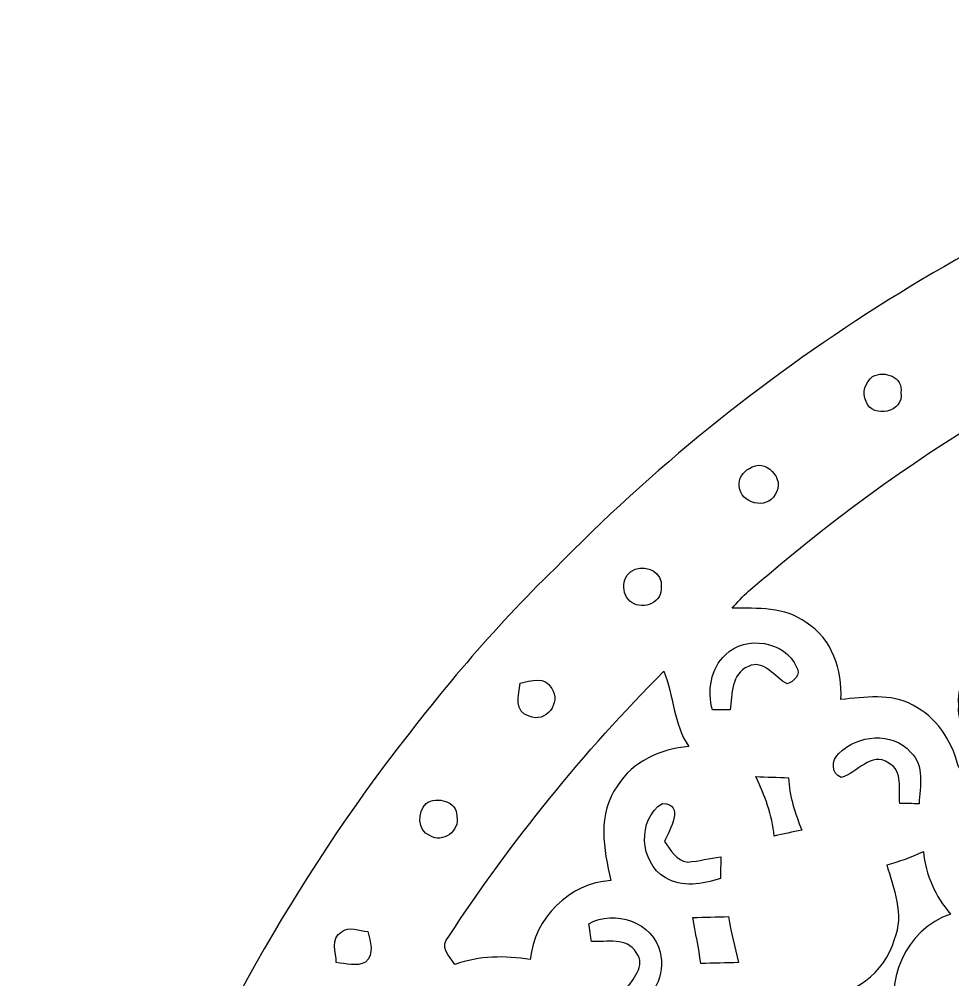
# Model space of a CAD drawing. Header units: centimetres. Extents: x -13.1 to 13.1, y -13.1 to 13.1.
# Drawn here: x -13.09 to -6.48, y 6.28 to 13.08 of the extents above; entities that cross this region are included whole.
import ezdxf

# ---------------------------------------------------------------- set-up
doc = ezdxf.new("R2010")
doc.units = ezdxf.units.CM
doc.header["$MEASUREMENT"] = 0
doc.layers.add('Camada 1', color=7, linetype='Continuous')

msp = doc.modelspace()

# ---------------------------------------------------------------- linework, layer by layer
at = {"layer": 'Camada 1', "color": 156}
for points, knots in [([(-0.83043, 13.06407), (-0.3182, 13.08487), (0.19473, 13.08347), (0.70696, 13.06935), (0.70696, 13.06935), (2.22673, 12.98751), (3.73238, 12.63861), (5.13221, 12.0396), (5.13221, 12.0396), (6.68867, 11.37461), (8.11812, 10.40623), (9.29957, 9.19339), (9.29957, 9.19339), (9.80968, 8.69914), (10.25983, 8.14563), (10.67328, 7.5692), (10.67328, 7.5692), (12.15989, 5.48357), (13.0182, 2.95027), (13.07711, 0.3884), (13.07711, 0.3884), (13.08488, -0.25893), (13.08276, -0.9084), (12.99457, -1.55117), (12.99457, -1.55117), (12.65378, -4.4898), (11.2723, -7.29896), (9.14118, -9.35248), (9.14118, -9.35248), (7.22241, -11.25431), (4.68841, -12.52007), (2.01965, -12.93106), (2.01965, -12.93106), (1.59561, -12.99632), (1.16874, -13.04325), (0.74048, -13.06865), (0.74048, -13.06865), (-0.02399, -13.087), (-0.79199, -13.09722), (-1.55117, -12.99457), (-1.55117, -12.99457), (-4.47392, -12.6566), (-7.26722, -11.28713), (-9.31757, -9.17645), (-9.31757, -9.17645), (-9.81463, -8.69209), (-10.25348, -8.15199), (-10.65882, -7.58966), (-10.65882, -7.58966), (-11.93447, -5.80707), (-12.74973, -3.6971), (-12.99845, -1.51906), (-12.99845, -1.51906), (-13.09334, -0.80468), (-13.08629, -0.0822), (-13.07112, 0.63675), (-13.07112, 0.63675), (-12.95541, 3.21556), (-12.04136, 5.7492), (-10.49443, 7.81543), (-10.49443, 7.81543), (-10.12825, 8.30121), (-9.73737, 8.7704), (-9.29957, 9.19373), (-9.29957, 9.19373), (-7.92691, 10.60273), (-6.22087, 11.68118), (-4.36774, 12.33769), (-4.36774, 12.33769), (-3.23003, 12.74409), (-2.03482, 12.98151), (-0.83043, 13.06407)], [0, 0, 0, 0, 0.0526316, 0.0526316, 0.0526316, 0.0526316, 0.1052632, 0.1052632, 0.1052632, 0.1052632, 0.1578947, 0.1578947, 0.1578947, 0.1578947, 0.2105263, 0.2105263, 0.2105263, 0.2105263, 0.2631579, 0.2631579, 0.2631579, 0.2631579, 0.3157895, 0.3157895, 0.3157895, 0.3157895, 0.3684211, 0.3684211, 0.3684211, 0.3684211, 0.4210526, 0.4210526, 0.4210526, 0.4210526, 0.4736842, 0.4736842, 0.4736842, 0.4736842, 0.5263158, 0.5263158, 0.5263158, 0.5263158, 0.5789474, 0.5789474, 0.5789474, 0.5789474, 0.6315789, 0.6315789, 0.6315789, 0.6315789, 0.6842105, 0.6842105, 0.6842105, 0.6842105, 0.7368421, 0.7368421, 0.7368421, 0.7368421, 0.7894737, 0.7894737, 0.7894737, 0.7894737, 0.8421053, 0.8421053, 0.8421053, 0.8421053, 0.8947368, 0.8947368, 0.8947368, 0.8947368, 1, 1, 1, 1]), ([(-4.18146, 11.27019), (-4.18146, 11.27019), (-4.18146, 11.27019), (-4.18146, 11.27019), (-4.18146, 11.27019), (-5.50016, 10.78052), (-6.73135, 10.05628), (-7.80062, 9.14188), (-7.80062, 9.14188), (-7.88634, 9.07133), (-7.97348, 9.00077), (-8.04368, 8.91398), (-8.04368, 8.91398), (-7.86589, 8.91327), (-7.67009, 8.92563), (-7.51945, 8.81168), (-7.51945, 8.81168), (-7.33531, 8.69879), (-7.26227, 8.47478), (-7.27357, 8.26769), (-7.27357, 8.26769), (-7.10494, 8.28145), (-6.9208, 8.31532), (-6.76556, 8.22748), (-6.76556, 8.22748), (-6.59835, 8.14528), (-6.49145, 7.97947), (-6.44455, 7.80379), (-6.44455, 7.80379), (-6.43008, 7.73394), (-6.34505, 7.77945), (-6.29849, 7.77592), (-6.29849, 7.77592), (-6.29603, 7.79814), (-6.29143, 7.8426), (-6.28931, 7.86448), (-6.28931, 7.86448), (-6.3768, 7.96219), (-6.44735, 8.08355), (-6.44207, 8.21901), (-6.44207, 8.21901), (-6.45971, 8.47583), (-6.25581, 8.72348), (-5.99827, 8.74853), (-5.99827, 8.74853), (-5.73475, 8.80392), (-5.48357, 8.67692), (-5.28002, 8.52134), (-5.28002, 8.52134), (-5.2197, 8.65152), (-5.16784, 8.80074), (-5.03872, 8.87906), (-5.03872, 8.87906), (-4.8761, 8.96161), (-4.62173, 8.9348), (-4.55012, 8.74289), (-4.55012, 8.74289), (-4.51767, 8.6367), (-4.52508, 8.497), (-4.61151, 8.41728), (-4.61151, 8.41728), (-4.68277, 8.35307), (-4.77872, 8.41762), (-4.86021, 8.42327), (-4.86021, 8.42327), (-4.85705, 8.36189), (-4.85281, 8.30086), (-4.84752, 8.23948), (-4.84752, 8.23948), (-4.59527, 8.21972), (-4.32118, 8.25958), (-4.11444, 8.4148), (-4.11444, 8.4148), (-3.98638, 8.50723), (-3.81494, 8.49559), (-3.68477, 8.58485), (-3.68477, 8.58485), (-3.46604, 8.71995), (-3.24555, 8.8526), (-3.02965, 8.9923), (-3.02965, 8.9923), (-2.76965, 9.18491), (-2.51071, 9.38001), (-2.26201, 9.58708), (-2.26201, 9.58708), (-2.31457, 9.80474), (-2.34032, 10.04005), (-2.47402, 10.22737), (-2.47402, 10.22737), (-2.57598, 10.37413), (-2.80599, 10.44575), (-2.95275, 10.32333), (-2.95275, 10.32333), (-3.04341, 10.25136), (-3.13796, 10.14659), (-3.1175, 10.02136), (-3.1175, 10.02136), (-3.11009, 9.93739), (-3.01871, 9.91129), (-2.95521, 9.87918), (-2.95521, 9.87918), (-2.93652, 9.97231), (-2.95416, 10.08027), (-2.8956, 10.1607), (-2.8956, 10.1607), (-2.84091, 10.2489), (-2.69699, 10.24925), (-2.63771, 10.16564), (-2.63771, 10.16564), (-2.53293, 10.03405), (-2.45638, 9.86966), (-2.44439, 9.70068), (-2.44439, 9.70068), (-2.42992, 9.5892), (-2.54316, 9.52394), (-2.63877, 9.51018), (-2.63877, 9.51018), (-3.05752, 9.42233), (-3.48896, 9.50207), (-3.89607, 9.61001), (-3.89607, 9.61001), (-4.03613, 9.65976), (-4.19593, 9.70174), (-4.2919, 9.82309), (-4.2919, 9.82309), (-4.37127, 9.91799), (-4.28625, 10.03546), (-4.21464, 10.10496), (-4.21464, 10.10496), (-3.97298, 10.32615), (-3.69076, 10.50077), (-3.39019, 10.63025), (-3.39019, 10.63025), (-2.99261, 10.81933), (-2.5601, 10.95304), (-2.11596, 10.95269), (-2.11596, 10.95269), (-1.8616, 10.95516), (-1.61819, 10.87049), (-1.37759, 10.79853), (-1.37759, 10.79853), (-1.28729, 10.7703), (-1.19027, 10.7823), (-1.10067, 10.80593), (-1.10067, 10.80593), (-1.10208, 10.81827), (-1.10559, 10.84262), (-1.10701, 10.85461), (-1.10701, 10.85461), (-1.26293, 10.99961), (-1.4485, 11.14143), (-1.50741, 11.35626), (-1.50741, 11.35626), (-1.52717, 11.42188), (-1.4545, 11.43811), (-1.41005, 11.46069), (-1.41005, 11.46069), (-1.33349, 11.4882), (-1.25095, 11.52102), (-1.16804, 11.50619), (-1.16804, 11.50619), (-1.05903, 11.47726), (-1.01599, 11.36191), (-0.95037, 11.28254), (-0.95037, 11.28254), (-0.78387, 11.47233), (-1.0481, 11.67482), (-1.23437, 11.66247), (-1.23437, 11.66247), (-1.32396, 11.672), (-1.41887, 11.58028), (-1.49965, 11.63742), (-1.49965, 11.63742), (-1.50883, 11.73056), (-1.50106, 11.8244), (-1.49754, 11.91754), (-1.49754, 11.91754), (-2.41511, 11.82158), (-3.3154, 11.58557), (-4.18146, 11.27019)], [0, 0, 0, 0, 0.0217391, 0.0217391, 0.0217391, 0.0217391, 0.0434783, 0.0434783, 0.0434783, 0.0434783, 0.0652174, 0.0652174, 0.0652174, 0.0652174, 0.0869565, 0.0869565, 0.0869565, 0.0869565, 0.1086957, 0.1086957, 0.1086957, 0.1086957, 0.1304348, 0.1304348, 0.1304348, 0.1304348, 0.1521739, 0.1521739, 0.1521739, 0.1521739, 0.173913, 0.173913, 0.173913, 0.173913, 0.1956522, 0.1956522, 0.1956522, 0.1956522, 0.2173913, 0.2173913, 0.2173913, 0.2173913, 0.2391304, 0.2391304, 0.2391304, 0.2391304, 0.2608696, 0.2608696, 0.2608696, 0.2608696, 0.2826087, 0.2826087, 0.2826087, 0.2826087, 0.3043478, 0.3043478, 0.3043478, 0.3043478, 0.326087, 0.326087, 0.326087, 0.326087, 0.3478261, 0.3478261, 0.3478261, 0.3478261, 0.3695652, 0.3695652, 0.3695652, 0.3695652, 0.3913043, 0.3913043, 0.3913043, 0.3913043, 0.4130435, 0.4130435, 0.4130435, 0.4130435, 0.4347826, 0.4347826, 0.4347826, 0.4347826, 0.4565217, 0.4565217, 0.4565217, 0.4565217, 0.4782609, 0.4782609, 0.4782609, 0.4782609, 0.5, 0.5, 0.5, 0.5, 0.5217391, 0.5217391, 0.5217391, 0.5217391, 0.5434783, 0.5434783, 0.5434783, 0.5434783, 0.5652174, 0.5652174, 0.5652174, 0.5652174, 0.5869565, 0.5869565, 0.5869565, 0.5869565, 0.6086957, 0.6086957, 0.6086957, 0.6086957, 0.6304348, 0.6304348, 0.6304348, 0.6304348, 0.6521739, 0.6521739, 0.6521739, 0.6521739, 0.673913, 0.673913, 0.673913, 0.673913, 0.6956522, 0.6956522, 0.6956522, 0.6956522, 0.7173913, 0.7173913, 0.7173913, 0.7173913, 0.7391304, 0.7391304, 0.7391304, 0.7391304, 0.7608696, 0.7608696, 0.7608696, 0.7608696, 0.7826087, 0.7826087, 0.7826087, 0.7826087, 0.8043478, 0.8043478, 0.8043478, 0.8043478, 0.826087, 0.826087, 0.826087, 0.826087, 0.8478261, 0.8478261, 0.8478261, 0.8478261, 0.8695652, 0.8695652, 0.8695652, 0.8695652, 0.8913043, 0.8913043, 0.8913043, 0.8913043, 0.9130435, 0.9130435, 0.9130435, 0.9130435, 0.9347826, 0.9347826, 0.9347826, 0.9347826, 0.9565217, 0.9565217, 0.9565217, 0.9565217, 1, 1, 1, 1]), ([(-7.04956, 10.55581), (-7.04956, 10.55581), (-7.04956, 10.55581), (-7.04956, 10.55581), (-7.04956, 10.55581), (-7.0986, 10.51101), (-7.12857, 10.44116), (-7.09541, 10.37801), (-7.09541, 10.37801), (-7.05061, 10.25136), (-6.82412, 10.30216), (-6.84847, 10.44116), (-6.84847, 10.44116), (-6.8319, 10.55369), (-6.96312, 10.59709), (-7.04956, 10.55581)], [0, 0, 0, 0, 0.2, 0.2, 0.2, 0.2, 0.4, 0.4, 0.4, 0.4, 0.6, 0.6, 0.6, 0.6, 1, 1, 1, 1]), ([(-7.92233, 9.90282), (-7.92233, 9.90282), (-7.92233, 9.90282), (-7.92233, 9.90282), (-7.92233, 9.90282), (-7.96889, 9.87813), (-8.00029, 9.83191), (-7.99324, 9.77758), (-7.99324, 9.77758), (-7.98971, 9.65552), (-7.79533, 9.60684), (-7.7403, 9.71938), (-7.7403, 9.71938), (-7.65951, 9.82733), (-7.81261, 9.98573), (-7.92233, 9.90282)], [0, 0, 0, 0, 0.2, 0.2, 0.2, 0.2, 0.4, 0.4, 0.4, 0.4, 0.6, 0.6, 0.6, 0.6, 1, 1, 1, 1]), ([(-8.73089, 9.18915), (-8.73089, 9.18915), (-8.73089, 9.18915), (-8.73089, 9.18915), (-8.73089, 9.18915), (-8.82791, 9.15846), (-8.83884, 9.00535), (-8.75417, 8.95385), (-8.75417, 8.95385), (-8.67409, 8.89846), (-8.53087, 8.95667), (-8.5471, 9.06603), (-8.5471, 9.06603), (-8.53333, 9.16587), (-8.64729, 9.22196), (-8.73089, 9.18915)], [0, 0, 0, 0, 0.2, 0.2, 0.2, 0.2, 0.4, 0.4, 0.4, 0.4, 0.6, 0.6, 0.6, 0.6, 1, 1, 1, 1]), ([(-8.09096, 8.58448), (-8.09096, 8.58448), (-8.09096, 8.58448), (-8.09096, 8.58448), (-8.09096, 8.58448), (-8.1975, 8.48642), (-8.22113, 8.32838), (-8.18338, 8.19326), (-8.18338, 8.19326), (-8.14175, 8.19326), (-8.09978, 8.19361), (-8.05779, 8.19396), (-8.05779, 8.19396), (-8.04474, 8.30438), (-8.05215, 8.45079), (-7.92938, 8.50194), (-7.92938, 8.50194), (-7.8179, 8.55556), (-7.74242, 8.42256), (-7.65457, 8.37776), (-7.65457, 8.37776), (-7.60942, 8.39082), (-7.5512, 8.44796), (-7.58754, 8.49559), (-7.58754, 8.49559), (-7.66867, 8.68362), (-7.94808, 8.7249), (-8.09096, 8.58448)], [0, 0, 0, 0, 0.125, 0.125, 0.125, 0.125, 0.25, 0.25, 0.25, 0.25, 0.375, 0.375, 0.375, 0.375, 0.5, 0.5, 0.5, 0.5, 0.625, 0.625, 0.625, 0.625, 0.75, 0.75, 0.75, 0.75, 1, 1, 1, 1]), ([(-10.05063, 6.58988), (-10.05063, 6.58988), (-10.05063, 6.58988), (-10.05063, 6.58988), (-10.05063, 6.58988), (-10.11731, 6.52144), (-10.05204, 6.44842), (-10.00724, 6.39163), (-10.00724, 6.39163), (-9.83544, 6.453), (-9.65235, 6.45512), (-9.47384, 6.42513), (-9.47384, 6.42513), (-9.44668, 6.71971), (-9.19868, 6.96665), (-8.90235, 6.9857), (-8.90235, 6.9857), (-8.95562, 7.20407), (-8.99971, 7.4609), (-8.85648, 7.65598), (-8.85648, 7.65598), (-8.74853, 7.83059), (-8.54886, 7.91562), (-8.3513, 7.93467), (-8.3513, 7.93467), (-8.46102, 8.09519), (-8.45608, 8.2938), (-8.52769, 8.46772), (-8.52769, 8.46772), (-9.09673, 7.89552), (-9.60825, 7.26475), (-10.05063, 6.58988)], [0, 0, 0, 0, 0.1111111, 0.1111111, 0.1111111, 0.1111111, 0.2222222, 0.2222222, 0.2222222, 0.2222222, 0.3333333, 0.3333333, 0.3333333, 0.3333333, 0.4444444, 0.4444444, 0.4444444, 0.4444444, 0.5555556, 0.5555556, 0.5555556, 0.5555556, 0.6666667, 0.6666667, 0.6666667, 0.6666667, 0.7777778, 0.7777778, 0.7777778, 0.7777778, 1, 1, 1, 1]), ([(-9.54581, 8.3827), (-9.54581, 8.3827), (-9.54581, 8.3827), (-9.54581, 8.3827), (-9.54581, 8.3827), (-9.55569, 8.30438), (-9.59131, 8.17068), (-9.48054, 8.15022), (-9.48054, 8.15022), (-9.36695, 8.09412), (-9.24983, 8.24688), (-9.32215, 8.34531), (-9.32215, 8.34531), (-9.36695, 8.43492), (-9.47031, 8.40175), (-9.54581, 8.3827)], [0, 0, 0, 0, 0.2, 0.2, 0.2, 0.2, 0.4, 0.4, 0.4, 0.4, 0.6, 0.6, 0.6, 0.6, 1, 1, 1, 1]), ([(-7.28873, 7.88387), (-7.28873, 7.88387), (-7.28873, 7.88387), (-7.28873, 7.88387), (-7.28873, 7.88387), (-7.3413, 7.83978), (-7.34484, 7.74064), (-7.27109, 7.7156), (-7.27109, 7.7156), (-7.15926, 7.74171), (-7.05838, 7.90645), (-6.93525, 7.81719), (-6.93525, 7.81719), (-6.83012, 7.76004), (-6.86681, 7.62952), (-6.85765, 7.53145), (-6.85765, 7.53145), (-6.81177, 7.53073), (-6.76592, 7.52968), (-6.71971, 7.52897), (-6.71971, 7.52897), (-6.71476, 7.65104), (-6.67914, 7.79921), (-6.78003, 7.89374), (-6.78003, 7.89374), (-6.9095, 8.04227), (-7.15822, 8.01863), (-7.28873, 7.88387)], [0, 0, 0, 0, 0.125, 0.125, 0.125, 0.125, 0.25, 0.25, 0.25, 0.25, 0.375, 0.375, 0.375, 0.375, 0.5, 0.5, 0.5, 0.5, 0.625, 0.625, 0.625, 0.625, 0.75, 0.75, 0.75, 0.75, 1, 1, 1, 1]), ([(-7.87681, 7.72125), (-7.87681, 7.72125), (-7.87681, 7.72125), (-7.87681, 7.72125), (-7.87681, 7.72125), (-7.81437, 7.58754), (-7.75864, 7.44926), (-7.74629, 7.30037), (-7.74629, 7.30037), (-7.68139, 7.31448), (-7.61646, 7.32861), (-7.55156, 7.34201), (-7.55156, 7.34201), (-7.59636, 7.46195), (-7.64046, 7.58365), (-7.64399, 7.71313), (-7.64399, 7.71313), (-7.72159, 7.71594), (-7.79921, 7.71913), (-7.87681, 7.72125)], [0, 0, 0, 0, 0.1666667, 0.1666667, 0.1666667, 0.1666667, 0.3333333, 0.3333333, 0.3333333, 0.3333333, 0.5, 0.5, 0.5, 0.5, 0.6666667, 0.6666667, 0.6666667, 0.6666667, 1, 1, 1, 1]), ([(-10.21221, 7.53109), (-10.21221, 7.53109), (-10.21221, 7.53109), (-10.21221, 7.53109), (-10.21221, 7.53109), (-10.27112, 7.469), (-10.27712, 7.33953), (-10.18504, 7.30391), (-10.18504, 7.30391), (-10.09614, 7.2457), (-9.96915, 7.33707), (-9.99455, 7.44007), (-9.99455, 7.44007), (-9.98889, 7.54873), (-10.13566, 7.58331), (-10.21221, 7.53109)], [0, 0, 0, 0, 0.2, 0.2, 0.2, 0.2, 0.4, 0.4, 0.4, 0.4, 0.6, 0.6, 0.6, 0.6, 1, 1, 1, 1]), ([(-8.51923, 7.00651), (-8.51923, 7.00651), (-8.51923, 7.00651), (-8.51923, 7.00651), (-8.51923, 7.00651), (-8.40069, 6.93525), (-8.25217, 6.95783), (-8.12729, 6.99947), (-8.12729, 6.99947), (-8.12588, 7.05097), (-8.12482, 7.10211), (-8.12482, 7.15327), (-8.12482, 7.15327), (-8.20314, 7.1434), (-8.28004, 7.12257), (-8.35871, 7.11588), (-8.35871, 7.11588), (-8.44056, 7.12435), (-8.48042, 7.20124), (-8.52205, 7.26193), (-8.52205, 7.26193), (-8.48888, 7.34447), (-8.37423, 7.5251), (-8.53757, 7.5318), (-8.53757, 7.5318), (-8.71889, 7.42032), (-8.69915, 7.112), (-8.51923, 7.00651)], [0, 0, 0, 0, 0.125, 0.125, 0.125, 0.125, 0.25, 0.25, 0.25, 0.25, 0.375, 0.375, 0.375, 0.375, 0.5, 0.5, 0.5, 0.5, 0.625, 0.625, 0.625, 0.625, 0.75, 0.75, 0.75, 0.75, 1, 1, 1, 1]), ([(-6.94725, 7.09682), (-6.94725, 7.09682), (-6.94725, 7.09682), (-6.94725, 7.09682), (-6.94725, 7.09682), (-6.89963, 6.92643), (-6.82096, 6.74652), (-6.89327, 6.57048), (-6.89327, 6.57048), (-6.96136, 6.32459), (-7.19596, 6.17361), (-7.43795, 6.13587), (-7.43795, 6.13587), (-7.4182, 6.04801), (-7.39705, 5.96018), (-7.37588, 5.87233), (-7.37588, 5.87233), (-7.21854, 5.95488), (-7.03932, 5.96935), (-6.86505, 5.94995), (-6.86505, 5.94995), (-6.97759, 6.26215), (-6.81708, 6.64104), (-6.49676, 6.74792), (-6.49676, 6.74792), (-6.60435, 6.87317), (-6.6749, 7.02522), (-6.68972, 7.1903), (-6.68972, 7.1903), (-6.77262, 7.1515), (-6.8587, 7.11941), (-6.94725, 7.09682)], [0, 0, 0, 0, 0.1111111, 0.1111111, 0.1111111, 0.1111111, 0.2222222, 0.2222222, 0.2222222, 0.2222222, 0.3333333, 0.3333333, 0.3333333, 0.3333333, 0.4444444, 0.4444444, 0.4444444, 0.4444444, 0.5555556, 0.5555556, 0.5555556, 0.5555556, 0.6666667, 0.6666667, 0.6666667, 0.6666667, 0.7777778, 0.7777778, 0.7777778, 0.7777778, 1, 1, 1, 1]), ([(-9.05968, 6.67985), (-9.05968, 6.67985), (-9.05968, 6.67985), (-9.05968, 6.67985), (-9.05968, 6.67985), (-9.05474, 6.6481), (-9.04521, 6.58529), (-9.04028, 6.55355), (-9.04028, 6.55355), (-8.93409, 6.54719), (-8.7884, 6.58705), (-8.72313, 6.47522), (-8.72313, 6.47522), (-8.6494, 6.3821), (-8.75206, 6.28402), (-8.80039, 6.20676), (-8.80039, 6.20676), (-8.79192, 6.18243), (-8.77499, 6.13339), (-8.76652, 6.10904), (-8.76652, 6.10904), (-8.59613, 6.12315), (-8.51429, 6.32741), (-8.55415, 6.4777), (-8.55415, 6.4777), (-8.60143, 6.69149), (-8.87729, 6.78003), (-9.05968, 6.67985)], [0, 0, 0, 0, 0.125, 0.125, 0.125, 0.125, 0.25, 0.25, 0.25, 0.25, 0.375, 0.375, 0.375, 0.375, 0.5, 0.5, 0.5, 0.5, 0.625, 0.625, 0.625, 0.625, 0.75, 0.75, 0.75, 0.75, 1, 1, 1, 1]), ([(-8.32343, 6.72358), (-8.32343, 6.72358), (-8.32343, 6.72358), (-8.32343, 6.72358), (-8.32343, 6.72358), (-8.30438, 6.61492), (-8.27969, 6.50733), (-8.26664, 6.39762), (-8.26664, 6.39762), (-8.17703, 6.39974), (-8.08778, 6.40257), (-7.99817, 6.40396), (-7.99817, 6.40396), (-8.02357, 6.51228), (-8.05533, 6.61916), (-8.06943, 6.72994), (-8.06943, 6.72994), (-8.1541, 6.72782), (-8.23877, 6.72535), (-8.32343, 6.72358)], [0, 0, 0, 0, 0.1666667, 0.1666667, 0.1666667, 0.1666667, 0.3333333, 0.3333333, 0.3333333, 0.3333333, 0.5, 0.5, 0.5, 0.5, 0.6666667, 0.6666667, 0.6666667, 0.6666667, 1, 1, 1, 1]), ([(-10.81334, 6.62057), (-10.81334, 6.62057), (-10.81334, 6.62057), (-10.81334, 6.62057), (-10.81334, 6.62057), (-10.89095, 6.57718), (-10.84826, 6.47381), (-10.84756, 6.40396), (-10.84756, 6.40396), (-10.77948, 6.39867), (-10.70504, 6.37258), (-10.64048, 6.40785), (-10.64048, 6.40785), (-10.57627, 6.46535), (-10.60626, 6.5525), (-10.62354, 6.6234), (-10.62354, 6.6234), (-10.68598, 6.63046), (-10.75689, 6.66467), (-10.81334, 6.62057)], [0, 0, 0, 0, 0.1666667, 0.1666667, 0.1666667, 0.1666667, 0.3333333, 0.3333333, 0.3333333, 0.3333333, 0.5, 0.5, 0.5, 0.5, 0.6666667, 0.6666667, 0.6666667, 0.6666667, 1, 1, 1, 1])]:
    msp.add_open_spline(points, degree=3, knots=knots, dxfattribs=at)

doc.saveas('drawing.dxf')
